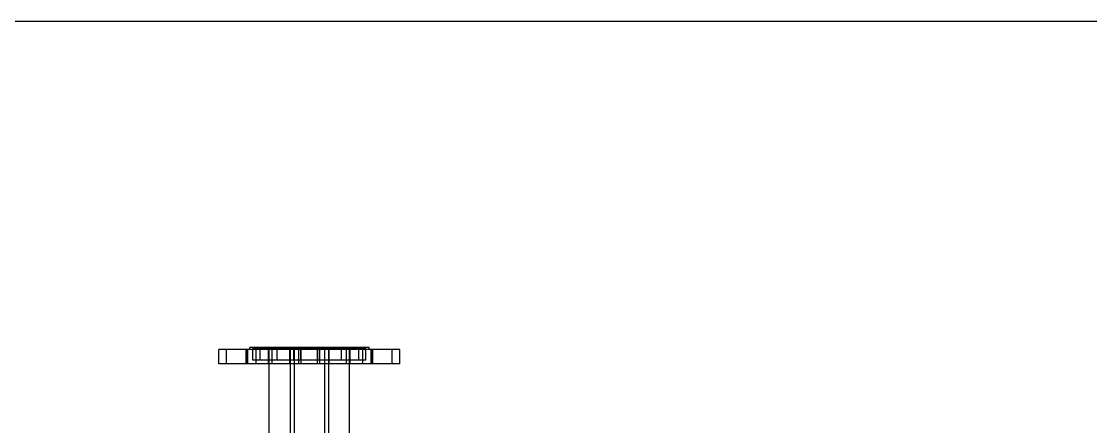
# Model space of a CAD drawing. Header units: millimetres. Extents: x -46397 to 283259, y -8690 to 23983.
# Drawn here: x 267170 to 268352, y 7167 to 7615 of the extents above; entities that cross this region are included whole.
import ezdxf
from ezdxf.enums import TextEntityAlignment as Align

# ---------------------------------------------------------------- set-up
doc = ezdxf.new("R2010")
doc.units = ezdxf.units.MM
doc.linetypes.add('PHANTOM', pattern=[63.5, 31.75, -6.35, 6.35, -6.35, 6.35, -6.35])
doc.layers.add('Dtext', color=255, linetype='Continuous', lineweight=20)
doc.styles.add('Chu va so', font='arial.ttf')
doc.styles.add('Tahoma', font='tahoma.ttf')
doc.styles.add('TCVN', font='arial.ttf')
doc.styles.add('Text_nameplate', font='arial.ttf', dxfattribs={"width": 0.9, "height": 2.5})

# ---------------------------------------------------------------- blocks, each defined once
blk = doc.blocks.new('BO-1')
at = {"color": 251, "linetype": 'PHANTOM', "ltscale": 5, "extrusion": (6.89019e-16, 1, 0)}
for p, q in [((-62.5, 3737.2), (-100, 3737.2)), ((-100, 3721.2), (-100, 3737.2)), ((-91.5, 3721.2), (-91.5, 3737.2)), ((-70, 3721.2), (-70, 3737.2)), ((-68.5, 3721.2), (-68.5, 3737.2)), ((-68.1, 3721.2), (-68.1, 3737.2)), ((-33.5, 3739.2), (-66, 3739.2)), ((-66, 3737.2), (-66, 3739.2)), ((0, 3738.2), (-62.5, 3738.2)), ((-62.5, 3725.2), (-62.5, 3738.2)), ((0, 3737.2), (-62.5, 3737.2)), ((-59, 3721.2), (-59, 3737.2)), ((-54.5, 3725.2), (-54.5, 3738.2)), ((-45.1, 3721.2), (-45.1, 3737.2)), ((-45, 3721.2), (-45, 3739.2)), ((-44.5, 3721.2), (-44.5, 3739.2)), ((-41, 3721.2), (-41, 3737.2)), ((-39, 3737.2), (-39, 3739.2)), ((-35.5, 3725.2), (-35.5, 3738.2)), ((0, 3739.2), (-33.5, 3739.2)), ((-33.5, 3738.2), (-33.5, 3739.2)), ((-21.8, 3721.2), (-21.8, 3739.2)), ((-21.1, 3739.2), (-21.1, 3589)), ((-17.3, 3725.2), (-17.3, 3739.2)), ((-16.7, 3739.2), (-16.7, 3725.2)), ((-11.5, 3721.2), (-11.5, 3737.2)), ((-9.5, 3725.2), (-9.5, 3738.2)), ((-9, 3721.2), (-9, 3737.2)), ((33.5, 3739.2), (0, 3739.2)), ((62.5, 3738.2), (0, 3738.2)), ((62.5, 3737.2), (0, 3737.2)), ((9, 3721.2), (9, 3737.2)), ((9.5, 3725.2), (9.5, 3738.2)), ((11.5, 3721.2), (11.5, 3737.2)), ((16.7, 3739.2), (16.7, 3725.2)), ((17.2, 3725.2), (17.2, 3739.2)), ((21.1, 3739.2), (21.1, 3589)), ((21.7, 3721.2), (21.7, 3739.2)), ((66, 3739.2), (33.5, 3739.2)), ((33.5, 3738.2), (33.5, 3739.2)), ((35.5, 3725.2), (35.5, 3738.2)), ((39, 3737.2), (39, 3739.2)), ((41, 3721.2), (41, 3737.2)), ((44.4, 3721.2), (44.4, 3739.2)), ((45, 3721.2), (45, 3739.2)), ((45.1, 3721.2), (45.1, 3737.2)), ((54.5, 3725.2), (54.5, 3738.2)), ((59, 3721.2), (59, 3737.2)), ((62.5, 3725.2), (62.5, 3738.2)), ((100, 3737.2), (62.5, 3737.2)), ((66, 3737.2), (66, 3739.2)), ((68.1, 3721.2), (68.1, 3737.2)), ((68.5, 3721.2), (68.5, 3737.2)), ((70, 3721.2), (70, 3737.2)), ((91.5, 3721.2), (91.5, 3737.2)), ((100, 3721.2), (100, 3737.2)), ((0, 3725.2), (-62.5, 3725.2)), ((-16.7, 3725.2), (-16.7, 3583.1)), ((62.5, 3725.2), (0, 3725.2)), ((16.7, 3725.2), (16.7, 3583.1)), ((-16.7, 3721.2), (-100, 3721.2)), ((-44.5, 3582.3), (-44.5, 3721.2)), ((0, 3721.2), (-16.7, 3721.2)), ((16.7, 3721.2), (0, 3721.2)), ((100, 3721.2), (16.7, 3721.2)), ((44.4, 3582.3), (44.4, 3721.2))]:
    blk.add_line(p, q, dxfattribs=at)
at = {"color": 251, "linetype": 'PHANTOM', "ltscale": 5, "style": 'Text_nameplate', "width": 0.9, "flags": 2}
blk.add_attdef('SPEC.', text='', height=2.5, dxfattribs=at).set_placement((282.5, 89.7), align=Align.MIDDLE_CENTER)
at = {"color": 251, "linetype": 'PHANTOM', "ltscale": 5, "style": 'Tahoma'}
for tag, height, p in [('PROJECT_CODE', 2.4, (245, 78)), ('DESIGN_PRESSURE', 2.61, (320, 78)), ('SERIAL_NO.', 2.61, (245, 69.5)), ('YEAR', 2.61, (245, 60.9)), ('MAX_WORKING_PRESS', 2.61, (320, 69.5)), ('TEST_PRES.', 2.61, (320, 60.9)), ('VOLUME', 2.61, (245, 52.4)), ('MAX_WORKING_TEMP.', 2.61, (320, 52.4))]:
    blk.add_attdef(tag, text='', height=height, dxfattribs=at).set_placement(p, align=Align.MIDDLE_CENTER)
blk = doc.blocks.new('*U1840')
at = {"lineweight": 25}
for points in [[(0, 0), (16755.9, 0), (16755.9, 10976), (0, 10976)], [(0, 0), (12669.1, 0), (12669.1, 10976), (0, 10976)]]:
    blk.add_lwpolyline(points, close=True, dxfattribs=at)
at = {"layer": 'Dtext', "ltscale": 0.1}
for tag, p, height, style in [('FOR_APPROVAL3', (13506.9, 4117.5, -0.7), 87.6, 'TCVN'), ('REV_3', (12777, 4122.6), 73, 'TCVN'), ('FOR_APPROVAL2', (13506.9, 3845, -0.7), 87.6, 'TCVN'), ('REV_2', (12777, 3850.1), 73, 'TCVN'), ('FOR_APPROVAL1', (13506.9, 3572.6, -0.6), 87.6, 'TCVN'), ('REV_1', (12777, 3577.7), 73, 'TCVN'), ('NGUOI_VE', (14284.4, 3301.3, -0.6), 87.6, 'TCVN'), ('NGUOI_KIEM_2', (15058.3, 3301.3, -0.7), 87.6, 'TCVN'), ('NGUOI_DUYET', (15993.1, 3301.3, -0.7), 87.6, 'TCVN'), ('REV_0', (12777, 3305.2), 73, 'TCVN'), ('1.1_A4', (16040, 166.2, -0.7), 87.6, 'Chu va so'), ('A4_A4', (16331.4, 166.2, -0.7), 87.6, 'Chu va so'), ('REV.', (16571.4, 166.2, -0.7), 87.6, 'Chu va so')]:
    blk.add_attdef(tag, p, '', height=height, dxfattribs=dict(at, style=style))
for tag, p, height, style, width in [('NGAY_REV03', (12962, 4117.5, -0.7), 75.9, 'TCVN', 0.95), ('NGAY_REV02', (12962, 3845, -0.7), 75.9, 'TCVN', 0.95), ('NGAY_REV01', (12962, 3572.6, -0.7), 75.9, 'TCVN', 0.95), ('NGAY_REV0', (12962, 3300.1, -0.7), 75.9, 'TCVN', 0.95), ('DWD.NO', (12955.2, 71, -0.7), 116.8, 'Chu va so', 0.85)]:
    blk.add_attdef(tag, p, '', height=height, dxfattribs=dict(at, style=style, width=width))
at = {"layer": 'Dtext', "lineweight": 25, "ltscale": 0.1, "style": 'Chu va so'}
for tag, p, height in [('PROJECT_CODE', (13799.1, 1372), 175.1), ('TITLE1', (13040.6, 1046.3, -0.7), 116.8), ('TITLE2', (13040.6, 771.7, -0.7), 116.8), ('TITLE3', (13040.6, 499.3, -0.7), 116.8)]:
    blk.add_attdef(tag, p, '', height=height, dxfattribs=at)

msp = doc.modelspace()

# ---------------------------------------------------------------- block references
msp.add_blockref('BO-1', (267488.62, 3515.41, -1.5))

# ---------------------------------------------------------------- next in the draw order: block references
at = {"xscale": 0.9084576280678549, "yscale": 0.9084576280678549, "zscale": 0.9084576280678549}
msp.add_blockref('*U1840', (263172.63, -2355.82), dxfattribs=at)

doc.saveas('drawing.dxf')
